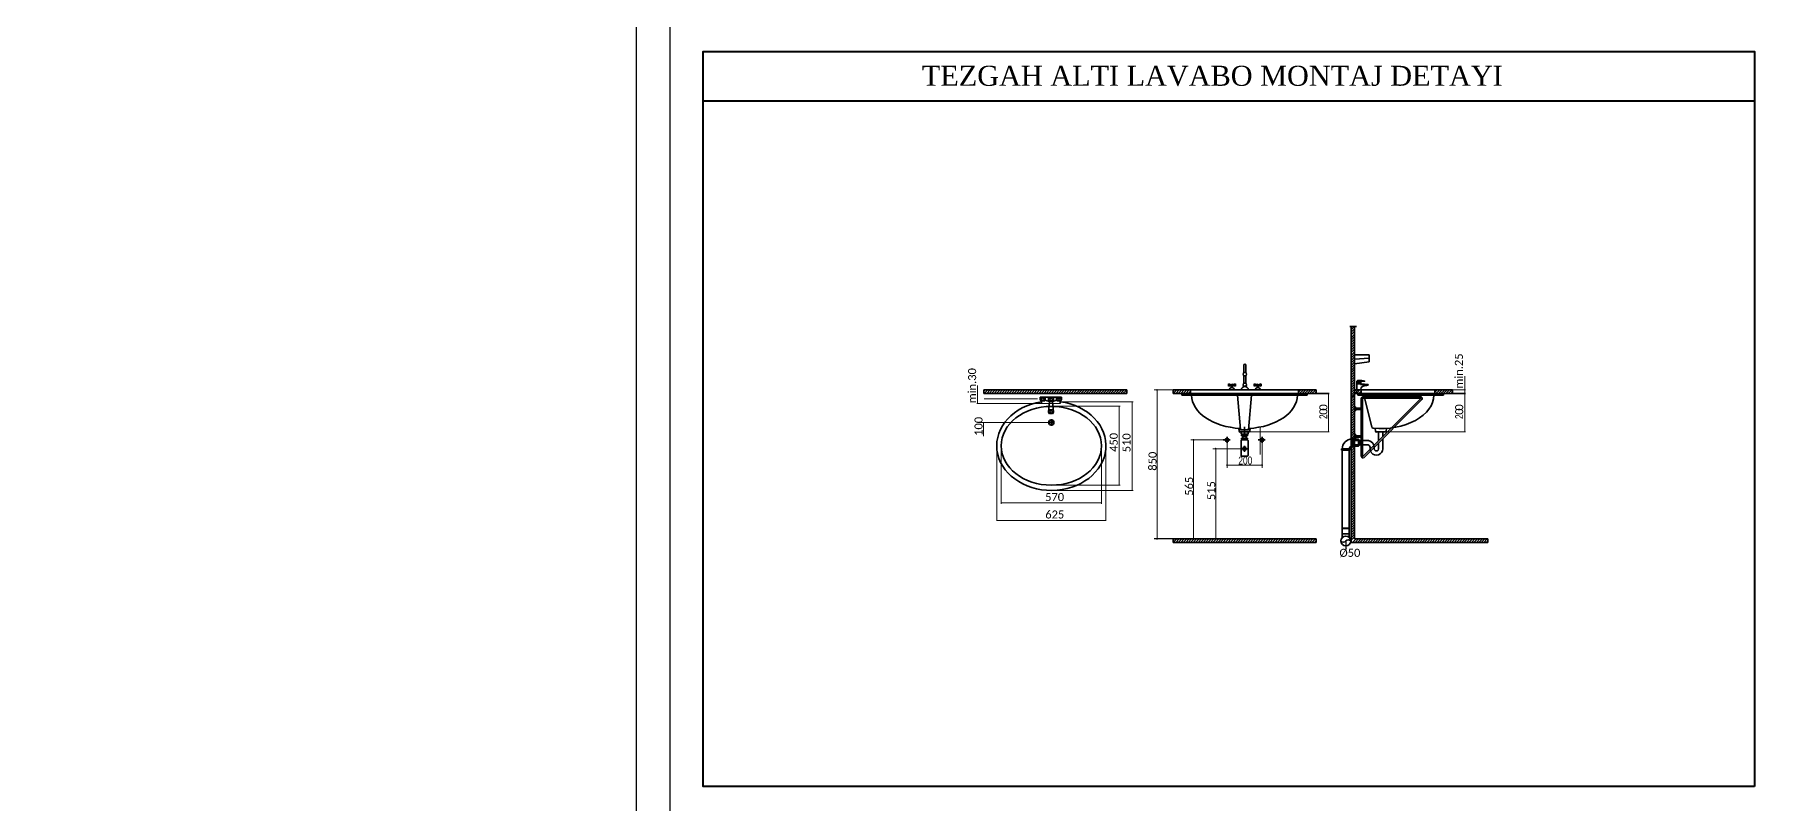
# Model space of a CAD drawing. Header units: centimetres. Extents: x 405464 to 563355, y 50011 to 66875.
# Drawn here: x 542857 to 548065, y 53359 to 55663 of the extents above; entities that cross this region are included whole.
import ezdxf
from ezdxf.enums import TextEntityAlignment as Align

# ---------------------------------------------------------------- set-up
doc = ezdxf.new("R2010")
doc.units = ezdxf.units.CM
for name, color, linetype, lineweight in [('0-KRCN-SHT-DETAY-20', 41, 'Continuous', 20), ('0-KRCN-SHT-DETAY-25', 4, 'Continuous', 25), ('0-KRCN-SHT-DETAY-35', 141, 'Continuous', 35), ('0-KRCN-SHT-DETAY-YAZI', 71, 'Continuous', 35), ('0-KRCN-SHT-DETAY-ÇERÇEVE', 71, 'Continuous', 40), ('0-KRCN-SHT-YAZI', 31, 'Continuous', 35), ('0-KRCN-Z-ANTET', 71, 'Continuous', 30)]:
    doc.layers.add(name, color=color, linetype=linetype, lineweight=lineweight)
doc.styles.add('GEN-TES', font='arial.ttf', dxfattribs={"width": 0.75})
doc.styles.add('KATMAN YAZI STİLİ', font='calibri.ttf')
doc.styles.add('mm', font='times.ttf', dxfattribs={"height": 3.3})

# ---------------------------------------------------------------- blocks, each defined once
blk = doc.blocks.new('G$CEAB3C762')
at = {"layer": '0-KRCN-SHT-DETAY-20'}
for p, q in [((1141.8, -507.4, 108.5), (1141.8, -486.6, 108.5)), ((411.5, -520.6, 108.5), (411.5, -500.9, 108.5)), ((421.4, -520.6, 108.5), (501.4, -520.6, 108.5)), ((704.5, -507.4, 108.5), (676.3, -507.4, 108.5)), ((680.5, -508.8, 108.5), (680.5, -510.1, 108.5)), ((680.5, -510.1, 108.5), (680.5, -727.9, 108.5)), ((937.4, -569.8, 108.5), (937.4, -513.3, 108.5)), ((1123.4, -507.4, 108.5), (1143.1, -507.4, 108.5)), ((1141.8, -512, 108.5), (1141.8, -508.1, 108.5)), ((1141.8, -569.8, 108.5), (1141.8, -513.3, 108.5)), ((506.8, -527.8, 108.5), (410.2, -527.8, 108.5)), ((411.5, -527.2, 108.5), (411.5, -521.2, 108.5)), ((507, -527.8, 108.5), (535.3, -527.8, 108.5)), ((519.4, -543.4, 108.5), (523.6, -543.4, 108.5)), ((522.1, -531.9, 108.5), (625.2, -531.9, 108.5)), ((535.3, -525, 108.5), (644.7, -525, 108.5)), ((623.9, -532.6, 108.5), (623.9, -649.4, 108.5)), ((643.3, -657.3, 108.5), (643.3, -525.6, 108.5)), ((526.8, -556.2, 108.5), (414.5, -556.2, 108.5)), ((420.5, -556.8, 108.5), (420.5, -576.5, 108.5)), ((818.6, -570.4, 108.5), (938.7, -570.4, 108.5)), ((835.2, -562.9, 108.5), (835.2, -603.9, 108.5)), ((1023, -570.4, 108.5), (1143.1, -570.4, 108.5)), ((440.1, -591.2, 108.5), (440.1, -703.3, 108.5)), ((446.6, -591.2, 108.5), (446.6, -678.1, 108.5)), ((597.3, -591.2, 108.5), (597.3, -678.1, 108.5)), ((603.8, -591.2, 108.5), (603.8, -703.3, 108.5)), ((779.8, -582.3, 108.5), (731, -582.3, 108.5)), ((735.2, -583.6, 108.5), (735.2, -584.9, 108.5)), ((735.2, -584.9, 108.5), (735.2, -727.9, 108.5)), ((806.3, -595.4, 108.5), (764.3, -595.4, 108.5)), ((768.5, -596.7, 108.5), (768.5, -598, 108.5)), ((768.5, -598, 108.5), (768.5, -727.9, 108.5)), ((785.4, -586.7, 108.5), (785.4, -624.2, 108.5)), ((837.9, -586.7, 108.5), (837.9, -624.2, 108.5)), ((786.7, -620, 108.5), (788, -620, 108.5)), ((788, -620, 108.5), (835.3, -620, 108.5)), ((836.6, -620, 108.5), (835.3, -620, 108.5)), ((522.1, -650.1, 108.5), (625.2, -650.1, 108.5)), ((596.6, -676.8, 108.5), (447.3, -676.8, 108.5)), ((522.1, -657.9, 108.5), (644.7, -657.9, 108.5)), ((440.7, -702.9, 108.5), (603.2, -702.9, 108.5)), ((680.5, -729.3, 108.5), (680.5, -727.9, 108.5)), ((735.2, -729.3, 108.5), (735.2, -727.9, 108.5)), ((768.5, -729.3, 108.5), (768.5, -727.9, 108.5))]:
    blk.add_line(p, q, dxfattribs=at)
at = {"layer": '0-KRCN-SHT-DETAY-20', "const_width": 1.31, "elevation": 108.5}
for points in [[(680.5, -508.1, 1), (680.5, -506.8, 1)], [(735.2, -582.9, 1), (735.2, -581.6, 1)], [(768.5, -596, 1), (768.5, -594.7, 1)], [(786.1, -620, 1), (784.7, -620, 1)], [(837.2, -620, 1), (838.6, -620, 1)], [(680.5, -729.9, 1), (680.5, -731.2, 1)], [(735.2, -729.9, 1), (735.2, -731.2, 1)], [(768.5, -729.9, 1), (768.5, -731.2, 1)]]:
    blk.add_lwpolyline(points, format="xyb", close=True, dxfattribs=at)
at = {"layer": '0-KRCN-SHT-DETAY-20'}
for points in [[(411.4, -521.2, 108.5), (411.6, -521.2, 108.5), (411.5, -520.6, 108.5)], [(1141.6, -508.1, 108.5), (1141.9, -508.1, 108.5), (1141.8, -507.4, 108.5)], [(1141.6, -512, 108.5), (1141.9, -512, 108.5), (1141.8, -512.7, 108.5)], [(1141.7, -513.3, 108.5), (1141.9, -513.3, 108.5), (1141.8, -512.7, 108.5)], [(411.4, -527.2, 108.5), (411.6, -527.2, 108.5), (411.5, -527.8, 108.5)], [(623.8, -532.6, 108.5), (624, -532.6, 108.5), (623.9, -531.9, 108.5)], [(643.2, -525.6, 108.5), (643.5, -525.6, 108.5), (643.3, -525, 108.5)], [(420.4, -556.8, 108.5), (420.6, -556.8, 108.5), (420.5, -556.2, 108.5)], [(1141.7, -569.8, 108.5), (1141.9, -569.8, 108.5), (1141.8, -570.4, 108.5)], [(623.8, -649.4, 108.5), (624, -649.4, 108.5), (623.9, -650.1, 108.5)], [(447.3, -676.7, 108.5), (447.3, -676.9, 108.5), (446.6, -676.8, 108.5)], [(596.6, -676.7, 108.5), (596.6, -676.9, 108.5), (597.3, -676.8, 108.5)], [(643.2, -657.3, 108.5), (643.5, -657.3, 108.5), (643.3, -657.9, 108.5)], [(440.7, -702.8, 108.5), (440.7, -703, 108.5), (440.1, -702.9, 108.5)], [(603.2, -702.8, 108.5), (603.2, -703, 108.5), (603.8, -702.9, 108.5)]]:
    blk.add_solid(points, dxfattribs=at)
at = {"layer": '0-KRCN-SHT-DETAY-25', "color": 22}
for p, q in [((976.6, -411.9, 108.5), (971.3, -417.1, 108.5)), ((976.6, -415.6, 108.5), (971.3, -420.9, 108.5)), ((976.6, -419.3, 108.5), (971.3, -424.6, 108.5)), ((976.6, -423.8, 108.5), (971.3, -429.1, 108.5)), ((976.6, -427.5, 108.5), (971.3, -432.8, 108.5)), ((976.6, -431.2, 108.5), (971.3, -436.5, 108.5)), ((976.6, -434.9, 108.5), (971.3, -440.2, 108.5)), ((976.6, -438.7, 108.5), (971.3, -443.9, 108.5)), ((976.6, -442.4, 108.5), (971.3, -447.6, 108.5)), ((976.6, -446.1, 108.5), (971.3, -451.3, 108.5)), ((976.6, -450.4, 108.5), (971.3, -455.7, 108.5)), ((976.6, -454.2, 108.5), (971.3, -459.4, 108.5)), ((976.6, -457.9, 108.5), (971.3, -463.1, 108.5)), ((976.6, -461.6, 108.5), (971.3, -466.8, 108.5)), ((976.6, -465.3, 108.5), (971.3, -470.5, 108.5)), ((976.6, -469, 108.5), (971.3, -474.3, 108.5)), ((976.6, -472.7, 108.5), (971.3, -478, 108.5)), ((976.6, -476.4, 108.5), (971.3, -481.7, 108.5)), ((976.6, -480.1, 108.5), (971.3, -485.4, 108.5)), ((976.6, -483.8, 108.5), (971.3, -489.1, 108.5)), ((976.6, -487.6, 108.5), (971.3, -492.8, 108.5)), ((976.6, -491.3, 108.5), (971.3, -496.5, 108.5)), ((422.9, -507.4, 108.5), (421, -509.3, 108.5)), ((426.6, -507.4, 108.5), (421.4, -512.7, 108.5)), ((430.3, -507.4, 108.5), (425.1, -512.7, 108.5)), ((434, -507.4, 108.5), (428.8, -512.7, 108.5)), ((437.8, -507.4, 108.5), (432.5, -512.7, 108.5)), ((441.5, -507.4, 108.5), (436.2, -512.7, 108.5)), ((445.2, -507.4, 108.5), (439.9, -512.7, 108.5)), ((448.9, -507.4, 108.5), (443.6, -512.7, 108.5)), ((452.6, -507.4, 108.5), (447.4, -512.7, 108.5)), ((456.3, -507.4, 108.5), (451.1, -512.7, 108.5)), ((460, -507.4, 108.5), (454.8, -512.7, 108.5)), ((463.7, -507.4, 108.5), (458.5, -512.7, 108.5)), ((467.4, -507.4, 108.5), (462.2, -512.7, 108.5)), ((471.2, -507.4, 108.5), (465.9, -512.7, 108.5)), ((474.9, -507.4, 108.5), (469.6, -512.7, 108.5)), ((478.6, -507.4, 108.5), (473.3, -512.7, 108.5)), ((482.3, -507.4, 108.5), (477, -512.7, 108.5)), ((486, -507.4, 108.5), (480.8, -512.7, 108.5)), ((489.7, -507.4, 108.5), (484.5, -512.7, 108.5)), ((493.4, -507.4, 108.5), (488.2, -512.7, 108.5)), ((497.1, -507.4, 108.5), (491.9, -512.7, 108.5)), ((500.9, -507.4, 108.5), (495.6, -512.7, 108.5)), ((504.6, -507.4, 108.5), (499.3, -512.7, 108.5)), ((508.3, -507.4, 108.5), (503, -512.7, 108.5)), ((512, -507.4, 108.5), (506.7, -512.7, 108.5)), ((515.7, -507.4, 108.5), (510.5, -512.7, 108.5)), ((519.4, -507.4, 108.5), (514.2, -512.7, 108.5)), ((523.1, -507.4, 108.5), (517.9, -512.7, 108.5)), ((526.8, -507.4, 108.5), (521.6, -512.7, 108.5)), ((530.6, -507.4, 108.5), (525.3, -512.7, 108.5)), ((534.3, -507.4, 108.5), (529, -512.7, 108.5)), ((538, -507.4, 108.5), (532.7, -512.7, 108.5)), ((541.7, -507.4, 108.5), (536.4, -512.7, 108.5)), ((545.4, -507.4, 108.5), (540.1, -512.7, 108.5)), ((549.1, -507.4, 108.5), (543.9, -512.7, 108.5)), ((552.8, -507.4, 108.5), (547.6, -512.7, 108.5)), ((556.5, -507.4, 108.5), (551.3, -512.7, 108.5)), ((560.2, -507.4, 108.5), (555, -512.7, 108.5)), ((564, -507.5, 108.5), (558.7, -512.7, 108.5)), ((567.7, -507.5, 108.5), (562.4, -512.7, 108.5)), ((571.4, -507.5, 108.5), (566.1, -512.7, 108.5)), ((575.1, -507.5, 108.5), (569.8, -512.7, 108.5)), ((578.8, -507.5, 108.5), (573.6, -512.7, 108.5)), ((582.5, -507.5, 108.5), (577.3, -512.7, 108.5)), ((586.2, -507.5, 108.5), (581, -512.7, 108.5)), ((589.9, -507.5, 108.5), (584.7, -512.7, 108.5)), ((593.7, -507.5, 108.5), (588.4, -512.7, 108.5)), ((597.4, -507.5, 108.5), (592.1, -512.7, 108.5)), ((601.1, -507.5, 108.5), (595.8, -512.7, 108.5)), ((604.8, -507.5, 108.5), (599.5, -512.7, 108.5)), ((608.5, -507.5, 108.5), (603.3, -512.7, 108.5)), ((612.2, -507.5, 108.5), (607, -512.7, 108.5)), ((615.9, -507.5, 108.5), (610.7, -512.7, 108.5)), ((619.6, -507.5, 108.5), (614.4, -512.7, 108.5)), ((623.4, -507.5, 108.5), (618.1, -512.7, 108.5)), ((627.1, -507.5, 108.5), (621.8, -512.7, 108.5)), ((630.8, -507.5, 108.5), (625.5, -512.7, 108.5)), ((634.5, -507.5, 108.5), (629.2, -512.7, 108.5)), ((635.4, -510.3, 108.5), (633, -512.7, 108.5)), ((635.4, -512.3, 108.5), (635, -512.7, 108.5)), ((976.6, -495, 108.5), (971.3, -500.2, 108.5)), ((976.6, -498.7, 108.5), (971.3, -503.9, 108.5)), ((976.6, -502.4, 108.5), (971.3, -507.7, 108.5)), ((976.6, -506.1, 108.5), (971.3, -511.4, 108.5)), ((976.6, -515.8, 108.5), (971.3, -521, 108.5)), ((976.6, -519.5, 108.5), (971.3, -524.7, 108.5)), ((976.6, -509.7, 108.5), (971.4, -515, 108.5)), ((976.6, -513, 108.5), (971.4, -518.3, 108.5)), ((976.6, -523.2, 108.5), (971.3, -528.4, 108.5)), ((976.6, -526.9, 108.5), (971.3, -532.1, 108.5)), ((976.6, -530.6, 108.5), (971.3, -535.9, 108.5)), ((976.6, -534.3, 108.5), (971.3, -539.6, 108.5)), ((976.6, -538, 108.5), (971.3, -543.3, 108.5)), ((976.6, -541.7, 108.5), (971.3, -547, 108.5)), ((976.6, -545.5, 108.5), (971.3, -550.7, 108.5)), ((976.6, -552.9, 108.5), (971.3, -558.1, 108.5)), ((976.6, -556.6, 108.5), (971.3, -561.8, 108.5)), ((976.6, -560.3, 108.5), (971.3, -565.6, 108.5)), ((976.6, -564, 108.5), (971.3, -569.3, 108.5)), ((976.6, -567.7, 108.5), (971.3, -573, 108.5)), ((976.6, -571.4, 108.5), (971.3, -576.7, 108.5)), ((976.6, -549.2, 108.5), (971.4, -554.4, 108.5)), ((976.6, -575.2, 108.5), (971.3, -580.4, 108.5)), ((976.6, -578.9, 108.5), (971.3, -584.1, 108.5)), ((976.6, -582.6, 108.5), (971.3, -587.8, 108.5)), ((976.6, -586.3, 108.5), (971.3, -591.5, 108.5)), ((976.6, -590, 108.5), (971.3, -595.3, 108.5)), ((976.6, -593.7, 108.5), (971.3, -599, 108.5)), ((976.6, -597.4, 108.5), (971.3, -602.7, 108.5)), ((976.6, -601.1, 108.5), (971.3, -606.4, 108.5)), ((976.6, -604.9, 108.5), (971.3, -610.1, 108.5)), ((976.6, -608.6, 108.5), (971.3, -613.8, 108.5)), ((976.6, -612.3, 108.5), (971.4, -617.5, 108.5)), ((976.6, -616, 108.5), (971.4, -621.2, 108.5)), ((976.6, -619.7, 108.5), (971.4, -624.9, 108.5)), ((976.6, -623.4, 108.5), (971.4, -628.7, 108.5)), ((976.6, -627.1, 108.5), (971.4, -632.4, 108.5)), ((976.6, -630.8, 108.5), (971.4, -636.1, 108.5)), ((976.6, -634.5, 108.5), (971.4, -639.8, 108.5)), ((976.6, -638.3, 108.5), (971.4, -643.5, 108.5)), ((976.6, -642, 108.5), (971.4, -647.2, 108.5)), ((976.6, -645.7, 108.5), (971.4, -650.9, 108.5)), ((976.6, -649.4, 108.5), (971.4, -654.6, 108.5)), ((976.6, -653.1, 108.5), (971.4, -658.4, 108.5)), ((976.6, -656.8, 108.5), (971.4, -662.1, 108.5)), ((976.6, -660.5, 108.5), (971.4, -665.8, 108.5)), ((976.6, -664.2, 108.5), (971.4, -669.5, 108.5)), ((976.6, -668, 108.5), (971.4, -673.2, 108.5)), ((976.6, -671.7, 108.5), (971.4, -676.9, 108.5)), ((976.6, -675.4, 108.5), (971.4, -680.6, 108.5)), ((976.6, -679.1, 108.5), (971.4, -684.3, 108.5)), ((976.6, -682.8, 108.5), (971.4, -688.1, 108.5)), ((976.6, -686.5, 108.5), (971.4, -691.8, 108.5)), ((976.6, -690.2, 108.5), (971.4, -695.5, 108.5)), ((976.6, -693.9, 108.5), (971.4, -699.2, 108.5)), ((976.6, -697.6, 108.5), (971.4, -702.9, 108.5)), ((976.6, -701.4, 108.5), (971.4, -706.6, 108.5)), ((976.6, -705.1, 108.5), (971.4, -710.3, 108.5)), ((976.6, -708.8, 108.5), (971.4, -714, 108.5)), ((976.6, -712.5, 108.5), (971.4, -717.7, 108.5)), ((976.6, -716.2, 108.5), (971.4, -721.5, 108.5)), ((976.6, -719.9, 108.5), (971.4, -725.2, 108.5)), ((976.6, -723.6, 108.5), (971.4, -728.9, 108.5)), ((976.6, -727.3, 108.5), (971.4, -732.6, 108.5)), ((706.3, -730.6, 108.5), (704.5, -732.4, 108.5)), ((710.1, -730.6, 108.5), (704.8, -735.8, 108.5)), ((713.8, -730.6, 108.5), (708.5, -735.8, 108.5)), ((717.5, -730.6, 108.5), (712.2, -735.8, 108.5)), ((721.2, -730.6, 108.5), (715.9, -735.8, 108.5)), ((724.9, -730.6, 108.5), (719.7, -735.8, 108.5)), ((728.6, -730.6, 108.5), (723.4, -735.8, 108.5)), ((732.3, -730.6, 108.5), (727.1, -735.8, 108.5)), ((736, -730.6, 108.5), (730.8, -735.8, 108.5)), ((739.8, -730.6, 108.5), (734.5, -735.8, 108.5)), ((743.5, -730.6, 108.5), (738.2, -735.8, 108.5)), ((747.2, -730.6, 108.5), (741.9, -735.8, 108.5)), ((750.9, -730.6, 108.5), (745.6, -735.8, 108.5)), ((754.6, -730.6, 108.5), (749.4, -735.8, 108.5)), ((758.3, -730.6, 108.5), (753.1, -735.8, 108.5)), ((762, -730.6, 108.5), (756.8, -735.8, 108.5)), ((765.7, -730.6, 108.5), (760.5, -735.8, 108.5)), ((769.5, -730.6, 108.5), (764.2, -735.8, 108.5)), ((773.2, -730.6, 108.5), (767.9, -735.8, 108.5)), ((776.9, -730.6, 108.5), (771.6, -735.8, 108.5)), ((780.6, -730.6, 108.5), (775.3, -735.8, 108.5)), ((784.3, -730.6, 108.5), (779, -735.8, 108.5)), ((788, -730.6, 108.5), (782.8, -735.8, 108.5)), ((791.7, -730.6, 108.5), (786.5, -735.8, 108.5)), ((795.4, -730.6, 108.5), (790.2, -735.8, 108.5)), ((799.1, -730.6, 108.5), (793.9, -735.8, 108.5)), ((802.9, -730.6, 108.5), (797.6, -735.8, 108.5)), ((806.6, -730.6, 108.5), (801.3, -735.8, 108.5)), ((810.3, -730.6, 108.5), (805, -735.8, 108.5)), ((814, -730.6, 108.5), (808.7, -735.8, 108.5)), ((817.7, -730.6, 108.5), (812.5, -735.8, 108.5)), ((821.4, -730.6, 108.5), (816.2, -735.8, 108.5)), ((825.1, -730.6, 108.5), (819.9, -735.8, 108.5)), ((828.8, -730.6, 108.5), (823.6, -735.8, 108.5)), ((832.6, -730.6, 108.5), (827.3, -735.8, 108.5)), ((836.3, -730.6, 108.5), (831, -735.8, 108.5)), ((840, -730.6, 108.5), (834.7, -735.8, 108.5)), ((843.7, -730.6, 108.5), (838.4, -735.8, 108.5)), ((847.4, -730.6, 108.5), (842.2, -735.8, 108.5)), ((851.1, -730.6, 108.5), (845.9, -735.8, 108.5)), ((854.8, -730.6, 108.5), (849.6, -735.8, 108.5)), ((858.5, -730.6, 108.5), (853.3, -735.8, 108.5)), ((862.2, -730.6, 108.5), (857, -735.8, 108.5)), ((866, -730.6, 108.5), (860.7, -735.8, 108.5)), ((869.7, -730.6, 108.5), (864.4, -735.8, 108.5)), ((873.4, -730.6, 108.5), (868.1, -735.8, 108.5)), ((877.1, -730.6, 108.5), (871.8, -735.8, 108.5)), ((880.8, -730.6, 108.5), (875.6, -735.8, 108.5)), ((884.5, -730.6, 108.5), (879.3, -735.8, 108.5)), ((888.2, -730.6, 108.5), (883, -735.8, 108.5)), ((891.9, -730.6, 108.5), (886.7, -735.8, 108.5)), ((895.7, -730.6, 108.5), (890.4, -735.8, 108.5)), ((899.4, -730.6, 108.5), (894.1, -735.8, 108.5)), ((903.1, -730.6, 108.5), (897.8, -735.8, 108.5)), ((906.8, -730.6, 108.5), (901.5, -735.8, 108.5)), ((910.5, -730.6, 108.5), (905.3, -735.8, 108.5)), ((914.2, -730.6, 108.5), (909, -735.8, 108.5)), ((917.9, -730.6, 108.5), (912.7, -735.8, 108.5)), ((918.8, -733.4, 108.5), (916.4, -735.8, 108.5)), ((918.8, -735.4, 108.5), (918.4, -735.8, 108.5)), ((978.8, -730.6, 108.5), (973.6, -735.8, 108.5)), ((982.6, -730.6, 108.5), (977.3, -735.8, 108.5)), ((986.3, -730.6, 108.5), (981, -735.8, 108.5)), ((990, -730.6, 108.5), (984.7, -735.8, 108.5)), ((993.7, -730.6, 108.5), (988.4, -735.8, 108.5)), ((997.4, -730.6, 108.5), (992.2, -735.8, 108.5)), ((1001.1, -730.6, 108.5), (995.9, -735.8, 108.5)), ((1004.8, -730.6, 108.5), (999.6, -735.8, 108.5)), ((1008.5, -730.6, 108.5), (1003.3, -735.8, 108.5)), ((1012.3, -730.6, 108.5), (1007, -735.8, 108.5)), ((1016, -730.6, 108.5), (1010.7, -735.8, 108.5)), ((1019.7, -730.6, 108.5), (1014.4, -735.8, 108.5)), ((1023.4, -730.6, 108.5), (1018.1, -735.8, 108.5)), ((1027.1, -730.6, 108.5), (1021.8, -735.8, 108.5)), ((1030.8, -730.6, 108.5), (1025.6, -735.8, 108.5)), ((1034.5, -730.6, 108.5), (1029.3, -735.8, 108.5)), ((1038.2, -730.6, 108.5), (1033, -735.8, 108.5)), ((1041.9, -730.6, 108.5), (1036.7, -735.8, 108.5)), ((1045.7, -730.6, 108.5), (1040.4, -735.8, 108.5)), ((1049.4, -730.6, 108.5), (1044.1, -735.8, 108.5)), ((1053.1, -730.6, 108.5), (1047.8, -735.8, 108.5)), ((1056.8, -730.6, 108.5), (1051.5, -735.8, 108.5)), ((1060.5, -730.6, 108.5), (1055.3, -735.8, 108.5)), ((1064.2, -730.6, 108.5), (1059, -735.8, 108.5)), ((1067.9, -730.6, 108.5), (1062.7, -735.8, 108.5)), ((1071.6, -730.6, 108.5), (1066.4, -735.8, 108.5)), ((1075.4, -730.6, 108.5), (1070.1, -735.8, 108.5)), ((1079.1, -730.6, 108.5), (1073.8, -735.8, 108.5)), ((1082.8, -730.6, 108.5), (1077.5, -735.8, 108.5)), ((1086.5, -730.6, 108.5), (1081.2, -735.8, 108.5)), ((1090.2, -730.6, 108.5), (1085, -735.8, 108.5)), ((1093.9, -730.6, 108.5), (1088.7, -735.8, 108.5)), ((1097.6, -730.6, 108.5), (1092.4, -735.8, 108.5)), ((1101.3, -730.6, 108.5), (1096.1, -735.8, 108.5)), ((1105, -730.6, 108.5), (1099.8, -735.8, 108.5)), ((1108.8, -730.6, 108.5), (1103.5, -735.8, 108.5)), ((1112.5, -730.6, 108.5), (1107.2, -735.8, 108.5)), ((1116.2, -730.6, 108.5), (1110.9, -735.8, 108.5)), ((1119.9, -730.6, 108.5), (1114.6, -735.8, 108.5)), ((1123.6, -730.6, 108.5), (1118.4, -735.8, 108.5)), ((1127.3, -730.6, 108.5), (1122.1, -735.8, 108.5)), ((1131, -730.6, 108.5), (1125.8, -735.8, 108.5)), ((1134.7, -730.6, 108.5), (1129.5, -735.8, 108.5)), ((1138.5, -730.6, 108.5), (1133.2, -735.8, 108.5)), ((1142.2, -730.6, 108.5), (1136.9, -735.8, 108.5)), ((1145.9, -730.6, 108.5), (1140.6, -735.8, 108.5)), ((1149.6, -730.6, 108.5), (1144.3, -735.8, 108.5)), ((1153.3, -730.6, 108.5), (1148.1, -735.8, 108.5)), ((1157, -730.6, 108.5), (1151.8, -735.8, 108.5)), ((1160.7, -730.6, 108.5), (1155.5, -735.8, 108.5)), ((1164.4, -730.6, 108.5), (1159.2, -735.8, 108.5)), ((1168.2, -730.6, 108.5), (1162.9, -735.8, 108.5)), ((1171.9, -730.6, 108.5), (1166.6, -735.8, 108.5)), ((1175.6, -730.6, 108.5), (1170.3, -735.8, 108.5)), ((1176.5, -733.4, 108.5), (1174, -735.8, 108.5)), ((1176.5, -735.4, 108.5), (1176.1, -735.8, 108.5))]:
    blk.add_line(p, q, dxfattribs=at)
at = {"layer": '0-KRCN-SHT-DETAY-25', "color": 7, "linetype": 'Continuous', "ltscale": 6}
for p, q in [((971.4, -512.7, 108.5), (971.4, -507.4, 108.5)), ((1123.4, -512.7, 108.5), (1143.1, -512.7, 108.5)), ((984.4, -583.2, 108.5), (986.6, -583.2, 108.5)), ((984.4, -589.5, 108.5), (986.6, -589.5, 108.5)), ((704.5, -730.6, 108.5), (676.3, -730.6, 108.5)), ((779.8, -730.6, 108.5), (731, -730.6, 108.5)), ((806.3, -730.6, 108.5), (764.3, -730.6, 108.5)), ((963.5, -733.7, 108.5), (963.5, -745.7, 108.5)), ((971.4, -730.6, 108.5), (971.4, -730.6, 108.5))]:
    blk.add_line(p, q, dxfattribs=at)
for centre, radius, start, end in [((988.9, -607, 108.5), 2.35, 168.2693, 323.7806), ((988.9, -607, 108.5), 0.21, 180.7634, 315), ((1009.4, -595.7, 108.5), 9.45, 217.0469, 218.8055)]:
    blk.add_arc(centre, radius, start, end, dxfattribs=at)
blk.add_solid([(937.3, -513.3, 108.5), (937.5, -513.3, 108.5), (937.4, -512.7, 108.5)], dxfattribs=at)
at = {"layer": '0-KRCN-SHT-DETAY-25', "color": 7, "linetype": 'Continuous', "ltscale": 100}
blk.add_solid([(937.3, -569.8, 108.5), (937.5, -569.8, 108.5), (937.4, -570.4, 108.5)], dxfattribs=at)
at = {"layer": '0-KRCN-SHT-DETAY-35', "color": 120}
for p, q in [((969.3, -412.4, 108.5), (979.5, -412.4, 108.5)), ((971.4, -735.8, 108.5), (971.4, -412.4, 108.5)), ((976.6, -730.6, 108.5), (976.6, -412.4, 108.5)), ((976.6, -454.6, 108.5), (998.3, -454.6, 108.5)), ((976.6, -461.3, 108.5), (998.3, -459.8, 108.5)), ((976.6, -468, 108.5), (998.3, -465.1, 108.5)), ((998.3, -454.6, 108.5), (998.3, -465.1, 108.5)), ((810.4, -481.8, 108.5), (810.4, -470.3, 108.5)), ((810.4, -497.5, 108.5), (810.4, -485.8, 108.5)), ((813.8, -481.8, 108.5), (813.8, -470.3, 108.5)), ((813.8, -497.5, 108.5), (813.8, -485.8, 108.5)), ((980.1, -494, 108.5), (991.8, -494, 108.5)), ((980.1, -507.4, 108.5), (980.1, -494, 108.5)), ((991.8, -494.4, 108.5), (986.4, -494.5, 108.5)), ((421, -512.7, 108.5), (421, -507.4, 108.5)), ((421, -507.4, 108.5), (635.4, -507.4, 108.5)), ((421, -512.7, 108.5), (635.4, -512.7, 108.5)), ((505.4, -518.4, 108.5), (505.4, -521.7, 108.5)), ((505.4, -518.4, 108.5), (511.8, -518.4, 108.5)), ((511.8, -518.4, 108.5), (517.7, -518.4, 108.5)), ((512.9, -518.4, 108.5), (512.9, -521.7, 108.5)), ((517.7, -518.4, 108.5), (525.3, -518.4, 108.5)), ((517.7, -518.4, 108.5), (517.7, -521.7, 108.5)), ((525.3, -518.4, 108.5), (525.3, -521.7, 108.5)), ((531.2, -518.4, 108.5), (525.3, -518.4, 108.5)), ((529.8, -518.4, 108.5), (529.8, -521.7, 108.5)), ((537.2, -518.4, 108.5), (531.2, -518.4, 108.5)), ((537.2, -518.4, 108.5), (537.2, -521.7, 108.5)), ((635.4, -512.7, 108.5), (635.4, -507.4, 108.5)), ((791.6, -499.7, 108.5), (787.4, -498.4, 108.5)), ((787.4, -498.4, 108.5), (787.4, -501.6, 108.5)), ((787.4, -501.6, 108.5), (791.6, -500.3, 108.5)), ((791.6, -503.9, 108.5), (791.6, -500, 108.5)), ((793.7, -499.7, 108.5), (797.9, -498.4, 108.5)), ((793.7, -503.9, 108.5), (793.7, -500, 108.5)), ((797.9, -501.6, 108.5), (793.7, -500.3, 108.5)), ((797.9, -498.4, 108.5), (797.9, -501.6, 108.5)), ((830.5, -499.7, 108.5), (826.3, -498.4, 108.5)), ((826.3, -498.4, 108.5), (826.3, -501.6, 108.5)), ((826.3, -501.6, 108.5), (830.5, -500.3, 108.5)), ((830.5, -503.9, 108.5), (830.5, -500, 108.5)), ((832.5, -499.7, 108.5), (836.8, -498.4, 108.5)), ((836.8, -501.6, 108.5), (832.5, -500.3, 108.5)), ((832.6, -503.9, 108.5), (832.6, -500, 108.5)), ((836.8, -498.4, 108.5), (836.8, -501.6, 108.5)), ((980.1, -496.9, 108.5), (986.1, -496.9, 108.5)), ((980.1, -498.1, 108.5), (986.1, -498.1, 108.5)), ((996.8, -499.4, 108.5), (985.3, -499.4, 108.5)), ((986.1, -497.9, 108.5), (986.1, -494.8, 108.5)), ((986.5, -498.4, 108.5), (996.4, -499.2, 108.5)), ((991.3, -501.1, 108.5), (994.7, -500.9, 108.5)), ((996.9, -500.2, 108.5), (994.8, -500.9, 108.5)), ((996.9, -499.7, 108.5), (996.9, -500.2, 108.5)), ((505.4, -521.7, 108.5), (506.3, -523.6, 108.5)), ((512, -523.6, 108.5), (506.3, -523.6, 108.5)), ((512.9, -521.7, 108.5), (512, -523.6, 108.5)), ((512.4, -522.7, 108.5), (519.4, -524.5, 108.5)), ((517.7, -521.7, 108.5), (519.4, -524.5, 108.5)), ((519.4, -524.5, 108.5), (517.9, -540.9, 108.5)), ((517.9, -540.9, 108.5), (519.4, -543.4, 108.5)), ((518.4, -537.4, 108.5), (524.6, -537.4, 108.5)), ((519.4, -524.5, 108.5), (523.6, -524.5, 108.5)), ((525.3, -521.7, 108.5), (523.6, -524.5, 108.5)), ((530.3, -522.8, 108.5), (523.6, -524.5, 108.5)), ((523.6, -524.5, 108.5), (525.2, -540.9, 108.5)), ((525.2, -540.9, 108.5), (523.6, -543.4, 108.5)), ((529.8, -521.7, 108.5), (530.6, -523.6, 108.5)), ((536.3, -523.6, 108.5), (530.6, -523.6, 108.5)), ((537.2, -521.7, 108.5), (536.3, -523.6, 108.5)), ((1012.5, -570.4, 108.5), (1012.5, -583.7, 108.5)), ((1018.8, -570.4, 108.5), (1018.8, -577.4, 108.5)), ((779.8, -582.3, 108.5), (790, -582.3, 108.5)), ((785.4, -577.8, 108.5), (785.4, -586.7, 108.5)), ((832.3, -582.3, 108.5), (842.8, -582.3, 108.5)), ((837.9, -577.8, 108.5), (837.9, -586.7, 108.5)), ((977.2, -583.2, 108.5), (997.7, -583.2, 108.5)), ((977.2, -589.5, 108.5), (997, -589.5, 108.5)), ((999.9, -593.6, 108.5), (999.9, -595.7, 108.5)), ((1006.2, -593.6, 108.5), (1006.2, -594.9, 108.5)), ((1006.2, -594.9, 108.5), (1006.7, -597.3, 108.5)), ((1012.5, -586.7, 108.5), (1012.5, -591.1, 108.5)), ((1012.5, -591.1, 108.5), (1012.5, -595.7, 108.5)), ((1018.8, -580.4, 108.5), (1018.8, -595.7, 108.5)), ((1000.7, -599.5, 108.5), (1001.8, -601.3, 108.5)), ((704.5, -735.8, 108.5), (704.5, -730.6, 108.5)), ((704.5, -730.6, 108.5), (918.8, -730.6, 108.5)), ((704.5, -735.8, 108.5), (918.8, -735.8, 108.5)), ((918.8, -735.8, 108.5), (918.8, -730.6, 108.5)), ((971.4, -735.8, 108.5), (1176.5, -735.8, 108.5)), ((976.6, -730.6, 108.5), (1176.5, -730.6, 108.5)), ((1176.5, -735.8, 108.5), (1176.5, -730.6, 108.5))]:
    blk.add_line(p, q, dxfattribs=at)
at = {"layer": '0-KRCN-SHT-DETAY-35', "color": 171}
for p, q in [((704.5, -512.7, 108.5), (704.5, -507.4, 108.5)), ((706.3, -507.4, 108.5), (704.5, -509.3, 108.5)), ((704.5, -507.4, 108.5), (918.8, -507.4, 108.5)), ((704.5, -512.7, 108.5), (918.8, -512.7, 108.5)), ((710.1, -507.4, 108.5), (704.8, -512.7, 108.5)), ((713.8, -507.4, 108.5), (708.5, -512.7, 108.5)), ((717.5, -507.4, 108.5), (712.2, -512.7, 108.5)), ((721.2, -507.4, 108.5), (715.9, -512.7, 108.5)), ((717.6, -515.3, 108.5), (717.6, -512.7, 108.5)), ((717.6, -515.3, 108.5), (905.7, -515.3, 108.5)), ((724.9, -507.4, 108.5), (719.7, -512.7, 108.5)), ((728.6, -507.4, 108.5), (723.4, -512.7, 108.5)), ((730.7, -509.1, 108.5), (727.1, -512.7, 108.5)), ((730.7, -512.7, 108.5), (730.7, -507.4, 108.5)), ((801.3, -515.3, 108.5), (805.7, -566.9, 108.5)), ((821.9, -515.3, 108.5), (817.6, -567, 108.5)), ((818.6, -512.7, 108.5), (938.7, -512.7, 108.5)), ((892.6, -512.7, 108.5), (892.6, -507.4, 108.5)), ((895.7, -507.5, 108.5), (892.6, -510.5, 108.5)), ((899.4, -507.5, 108.5), (894.1, -512.7, 108.5)), ((903.1, -507.5, 108.5), (897.8, -512.7, 108.5)), ((906.8, -507.5, 108.5), (901.5, -512.7, 108.5)), ((910.5, -507.5, 108.5), (905.3, -512.7, 108.5)), ((905.7, -515.3, 108.5), (905.7, -512.7, 108.5)), ((914.2, -507.5, 108.5), (909, -512.7, 108.5)), ((917.9, -507.5, 108.5), (912.7, -512.7, 108.5)), ((918.8, -510.3, 108.5), (916.4, -512.7, 108.5)), ((918.8, -512.3, 108.5), (918.4, -512.7, 108.5)), ((918.8, -512.7, 108.5), (918.8, -507.4, 108.5)), ((976.6, -507.4, 108.5), (1123.2, -507.4, 108.5)), ((978.9, -507.4, 108.5), (976.6, -509.7, 108.5)), ((976.6, -512.7, 108.5), (1123.2, -512.7, 108.5)), ((982.2, -507.4, 108.5), (976.9, -512.7, 108.5)), ((984.6, -507.4, 108.5), (979.3, -512.7, 108.5)), ((981.3, -515.3, 108.5), (981.3, -512.7, 108.5)), ((981.3, -515.3, 108.5), (1110.1, -515.3, 108.5)), ((986.7, -509.1, 108.5), (983, -512.7, 108.5)), ((986.6, -520.3, 108.5), (986.6, -534.6, 108.5)), ((986.7, -512.7, 108.5), (986.7, -507.4, 108.5)), ((988.7, -607, 108.5), (988.7, -520.2, 108.5)), ((988.9, -517.8, 108.5), (1003.2, -517.8, 108.5)), ((1075.8, -519.9, 108.5), (988.9, -519.9, 108.5)), ((1075.9, -520.3, 108.5), (989.1, -607.2, 108.5)), ((1002.3, -562.9, 108.5), (990.7, -515.3, 108.5)), ((1001.1, -516.4, 108.5), (1001.1, -515.3, 108.5)), ((1001.1, -516.4, 108.5), (1007, -516.4, 108.5)), ((1003.2, -517.8, 108.5), (1003.2, -516.4, 108.5)), ((1003.2, -517.8, 108.5), (1004.2, -518.9, 108.5)), ((1004.2, -519.5, 108.5), (1004.2, -513.2, 108.5)), ((1004.2, -518.9, 108.5), (1005.3, -517.8, 108.5)), ((1005.3, -517.8, 108.5), (1005.3, -516.4, 108.5)), ((1005.3, -517.8, 108.5), (1058.3, -517.8, 108.5)), ((1007, -516.4, 108.5), (1007, -515.3, 108.5)), ((1023, -512.7, 108.5), (1143.1, -512.7, 108.5)), ((1056.2, -516.4, 108.5), (1056.2, -515.3, 108.5)), ((1056.2, -516.4, 108.5), (1062.1, -516.4, 108.5)), ((1058.3, -517.8, 108.5), (1058.3, -516.4, 108.5)), ((1058.3, -517.8, 108.5), (1059.4, -518.9, 108.5)), ((1059.3, -519.5, 108.5), (1059.3, -513.2, 108.5)), ((1059.4, -518.9, 108.5), (1060.4, -517.8, 108.5)), ((1060.4, -517.8, 108.5), (1060.4, -516.4, 108.5)), ((1060.4, -517.8, 108.5), (1075.8, -517.8, 108.5)), ((1062.1, -516.4, 108.5), (1062.1, -515.3, 108.5)), ((1097, -512.7, 108.5), (1097, -507.4, 108.5)), ((1100, -507.5, 108.5), (1097, -510.5, 108.5)), ((1103.8, -507.5, 108.5), (1098.5, -512.7, 108.5)), ((1107.5, -507.5, 108.5), (1102.2, -512.7, 108.5)), ((1111.2, -507.5, 108.5), (1105.9, -512.7, 108.5)), ((1114.9, -507.5, 108.5), (1109.6, -512.7, 108.5)), ((1110.1, -515.3, 108.5), (1110.1, -512.7, 108.5)), ((1118.6, -507.5, 108.5), (1113.4, -512.7, 108.5)), ((1122.3, -507.5, 108.5), (1117.1, -512.7, 108.5)), ((1123.2, -510.3, 108.5), (1120.8, -512.7, 108.5)), ((1123.2, -512.3, 108.5), (1122.8, -512.7, 108.5)), ((1123.2, -512.7, 108.5), (1123.2, -507.4, 108.5)), ((507, -527.8, 108.5), (507, -525.2, 108.5)), ((535.3, -527.8, 108.5), (535.3, -525, 108.5)), ((978.2, -532.5, 108.5), (976.6, -532.5, 108.5)), ((978.2, -538.8, 108.5), (976.6, -538.8, 108.5)), ((978.2, -532.5, 108.5), (978.2, -538.8, 108.5)), ((986.6, -534.6, 108.5), (978.2, -534.6, 108.5)), ((986.6, -536.7, 108.5), (978.2, -536.7, 108.5)), ((987.7, -535.7, 108.5), (986.6, -534.6, 108.5)), ((986.6, -536.7, 108.5), (987.7, -535.7, 108.5)), ((986.6, -536.7, 108.5), (986.6, -576, 108.5)), ((1077.4, -521.9, 108.5), (990.8, -608.4, 108.5)), ((806.2, -567.4, 108.5), (817.1, -567.4, 108.5)), ((1007.6, -564.9, 108.5), (1008, -569.2, 108.5)), ((1009.3, -570.4, 108.5), (1022.8, -570.4, 108.5)), ((1024.5, -564.9, 108.5), (1024.1, -569.2, 108.5)), ((980.3, -577.1, 108.5), (974, -577.1, 108.5)), ((978.2, -573.9, 108.5), (976.6, -573.9, 108.5)), ((978.2, -579.8, 108.5), (976.6, -579.8, 108.5)), ((978.2, -573.9, 108.5), (978.2, -579.8, 108.5)), ((986.6, -576, 108.5), (978.2, -576, 108.5)), ((986.6, -578.1, 108.5), (978.2, -578.1, 108.5)), ((986.6, -576, 108.5), (987.7, -577.1, 108.5)), ((987.7, -577.1, 108.5), (986.6, -578.1, 108.5)), ((986.6, -578.1, 108.5), (986.6, -606.5, 108.5))]:
    blk.add_line(p, q, dxfattribs=at)
at = {"layer": '0-KRCN-SHT-DETAY-35', "color": 6}
for p, q in [((522, -551, 108.5), (522, -561.3, 108.5)), ((803.2, -564.9, 108.5), (803.6, -569.2, 108.5)), ((804.9, -570.4, 108.5), (818.4, -570.4, 108.5)), ((806.4, -570.5, 108.5), (806.4, -573.7, 108.5)), ((811.6, -562.5, 108.5), (811.6, -577.4, 108.5)), ((817, -573.7, 108.5), (817, -570.5, 108.5)), ((820.1, -564.9, 108.5), (819.7, -569.2, 108.5)), ((806.3, -595.4, 108.5), (816.6, -595.4, 108.5)), ((806.4, -573.7, 108.5), (817, -573.7, 108.5)), ((806.4, -605, 108.5), (806.4, -583.1, 108.5)), ((807.1, -576, 108.5), (807.1, -575.1, 108.5)), ((807.1, -575.1, 108.5), (816.2, -575.1, 108.5)), ((816.2, -576, 108.5), (807.1, -576, 108.5)), ((807.1, -579.4, 108.5), (807.1, -580.5, 108.5)), ((816.2, -579.4, 108.5), (807.1, -579.4, 108.5)), ((807.1, -580.5, 108.5), (816.2, -580.5, 108.5)), ((807.5, -582, 108.5), (815.8, -582, 108.5)), ((809.3, -573.7, 108.5), (809.3, -575.1, 108.5)), ((809.3, -576, 108.5), (809.3, -579.4, 108.5)), ((809.3, -580.5, 108.5), (809.3, -582, 108.5)), ((811.6, -591, 108.5), (811.6, -599.9, 108.5)), ((814.2, -573.7, 108.5), (814.2, -575.1, 108.5)), ((814.2, -576, 108.5), (814.2, -579.4, 108.5)), ((814.2, -580.5, 108.5), (814.2, -582, 108.5)), ((816.2, -576, 108.5), (816.2, -575.1, 108.5)), ((816.2, -579.4, 108.5), (816.2, -580.6, 108.5)), ((816.9, -583.1, 108.5), (816.9, -605, 108.5)), ((969.7, -595.7, 108.5), (956.8, -595.7, 108.5)), ((956.8, -597.6, 108.5), (956.8, -595.7, 108.5)), ((969.7, -597.6, 108.5), (956.8, -597.6, 108.5)), ((958.1, -597.6, 108.5), (958.1, -728.7, 108.5)), ((968.6, -597.6, 108.5), (968.6, -728.4, 108.5)), ((969.7, -597.6, 108.5), (969.7, -595.7, 108.5)), ((972.8, -581, 108.5), (973.2, -581, 108.5)), ((972.8, -591.5, 108.5), (973.2, -591.5, 108.5)), ((973.2, -579.9, 108.5), (973.2, -592.8, 108.5)), ((975.1, -579.9, 108.5), (973.2, -579.9, 108.5)), ((975.1, -592.8, 108.5), (973.2, -592.8, 108.5)), ((975.1, -579.9, 108.5), (975.1, -592.8, 108.5)), ((975.1, -581, 108.5), (982.4, -581, 108.5)), ((975.1, -591.5, 108.5), (982.4, -591.5, 108.5)), ((982.4, -581, 108.5), (984.4, -583.2, 108.5)), ((982.4, -581, 108.5), (982.4, -591.5, 108.5)), ((984.4, -589.5, 108.5), (982.4, -591.5, 108.5)), ((984.4, -583.2, 108.5), (984.4, -589.5, 108.5)), ((815.4, -606.5, 108.5), (807.9, -606.5, 108.5)), ((968.6, -714.5, 108.5), (958.1, -714.5, 108.5)), ((968.6, -715.2, 108.5), (958.1, -715.2, 108.5)), ((968.6, -723, 108.5), (958.1, -723, 108.5))]:
    blk.add_line(p, q, dxfattribs=at)
at = {"layer": '0-KRCN-SHT-DETAY-35', "color": 120}
for centre, radius in [((812.1, -483.8, 108.5), 2.62), ((509.2, -521, 108.5), 1.96), ((521.6, -521.5, 108.5), 1.96), ((533.5, -521, 108.5), 1.96), ((792.7, -500, 108.5), 1.05), ((812.1, -499.6, 108.5), 2.62), ((831.5, -500, 108.5), 1.05), ((521.6, -540.4, 108.5), 1.96), ((785.4, -582.3, 108.5), 2.62), ((837.9, -582.3, 108.5), 2.62)]:
    blk.add_circle(centre, radius, dxfattribs=at)
at = {"layer": '0-KRCN-SHT-DETAY-35', "color": 6}
for centre, radius in [((522, -556.2, 108.5), 3.94), ((522, -556.2, 108.5), 3.28), ((811.6, -595.4, 108.5), 2.62), ((963.5, -733.7, 108.5), 7.35)]:
    blk.add_circle(centre, radius, dxfattribs=at)
at = {"layer": '0-KRCN-SHT-DETAY-35', "color": 120}
for centre, radius, start, end in [((812.1, -470.3, 108.5), 1.68, 0, 180), ((982.4, -496.4, 108.5), 3.32, 83.4689, 134.8624), ((983.5, -531.8, 108.5), 38.7, 77.6223, 91.0161), ((986.4, -494.8, 108.5), 0.315, 92.2949, 180), ((991.7, -494.2, 108.5), 0.21, 285.5932, 76.0356), ((792.7, -507.4, 108.5), 3.67, 0, 180), ((812.1, -507.4, 108.5), 5.25, 0, 180), ((831.5, -507.4, 108.5), 3.67, 0, 180), ((986, -498.6, 108.5), 0.525, 83.9041, 90), ((986.6, -497.9, 108.5), 0.525, 180, 263.9041), ((991.3, -506.4, 108.5), 5.25, 90, 180), ((994.6, -500.4, 108.5), 0.525, 273.7603, 288.7702), ((996.4, -499.7, 108.5), 0.525, 0.8695, 85.2338), ((995.7, -593.6, 108.5), 4.2, 0, 72.8856), ((995.7, -593.6, 108.5), 10.5, 0, 79.2001), ((1009.4, -595.7, 108.5), 9.45, 180, 204.113), ((1009.4, -595.7, 108.5), 9.45, 217.0469, 0), ((1009.4, -595.7, 108.5), 3.15, 211.109, 0)]:
    blk.add_arc(centre, radius, start, end, dxfattribs=at)
at = {"layer": '0-KRCN-SHT-DETAY-35', "color": 171}
for centre, radius, start, end in [((988.9, -520.1, 108.5), 2.27, 89.16, 181.1017), ((988.9, -520.2, 108.5), 0.21, 90, 180), ((1075.8, -520.2, 108.5), 2.31, 312.214, 90), ((1075.8, -520.2, 108.5), 0.21, 305.7507, 90), ((806.2, -566.9, 108.5), 0.525, 180, 270), ((817.1, -566.9, 108.5), 0.525, 270, 355.2251), ((1004.8, -562.1, 108.5), 2.62, 199.1923, 264.7547), ((1009.3, -569.1, 108.5), 1.31, 184.7749, 270), ((1022.8, -569.1, 108.5), 1.31, 270, 355.2251)]:
    blk.add_arc(centre, radius, start, end, dxfattribs=at)
at = {"layer": '0-KRCN-SHT-DETAY-35', "color": 6}
for centre, radius, start, end in [((804.9, -569.1, 108.5), 1.31, 184.7749, 270), ((818.4, -569.1, 108.5), 1.31, 270, 355.2251), ((807.5, -583.1, 108.5), 1.07, 89.4856, 180), ((815.8, -583.1, 108.5), 1.07, 0, 90.5144), ((972.8, -595.7, 108.5), 14.7, 90, 180), ((972.8, -595.7, 108.5), 4.2, 90, 180), ((807.9, -605, 108.5), 1.53, 180, 270), ((815.4, -605, 108.5), 1.53, 270, 0), ((959.8, -730.9, 108.5), 4.63, 217.4258, 322.5742), ((967.2, -736.5, 108.5), 4.63, 37.4258, 142.5742)]:
    blk.add_arc(centre, radius, start, end, dxfattribs=at)
at = {"layer": '0-KRCN-SHT-DETAY-35', "color": 171}
for centre, major_axis, ratio, start_param, end_param in [((811.6, -515.3, 108.5), (79.3, 0), 0.629337, 3.141593, 4.634768), ((811.6, -515.3, 108.5), (79.3, 0), 0.629337, 4.79001, 6.283185), ((1016, -515.3, 108.5), (79.3, 0), 0.629337, 4.567535, 6.283185), ((522, -591, 108.5), (81.9, 0), 0.817406, 1.754695, 7.690542)]:
    blk.add_ellipse(centre, major_axis=major_axis, ratio=ratio, start_param=start_param, end_param=end_param, dxfattribs=at)
blk.add_ellipse((522, -591, 108.5), major_axis=(75.3, 0), ratio=0.784042, dxfattribs=at)
at = {"layer": '0-KRCN-SHT-DETAY-ÇERÇEVE'}
blk.add_line((0, -73.9), (1576.4, -73.9), dxfattribs=at)
blk.add_lwpolyline([(1576.4, -1101.8), (0, -1101.8), (0, 0), (1576.4, 0)], close=True, dxfattribs=at)
at = {"layer": '0-KRCN-SHT-DETAY-20', "style": 'GEN-TES', "width": 0.75}
for p in [(935.8, -550.9, 108.5), (1139.4, -550.9, 108.5)]:
    blk.add_text('2', height=12, rotation=90, dxfattribs=at).set_placement(p)
blk.add_text('200', height=12, dxfattribs=at).set_placement((802.3, -619.2, 108.5))
at = {"layer": '0-KRCN-SHT-DETAY-YAZI', "style": 'KATMAN YAZI STİLİ'}
for s, p in [('min.25', (1139, -505.4, 108.5)), ('min.30', (409.2, -527.4, 108.5)), ('0', (935.8, -538.3, 108.5)), ('0', (935.8, -544.6, 108.5)), ('0', (1139.4, -538.3, 108.5)), ('0', (1139.4, -544.6, 108.5)), ('100', (418.8, -576.2, 108.5)), ('450', (621.5, -600.2, 108.5)), ('510', (640.7, -600.8, 108.5)), ('850', (679.7, -628.4, 108.5)), ('565', (734.4, -665.9, 108.5)), ('515', (767.7, -672.5, 108.5))]:
    blk.add_text(s, height=12, rotation=90, dxfattribs=at).set_placement(p)
for s, p in [('570', (512.7, -673.9, 108.5)), ('625', (512.9, -700, 108.5)), ('Ø50', (953.9, -757.5, 108.5))]:
    blk.add_text(s, height=12, dxfattribs=at).set_placement(p)
at = {"layer": '0-KRCN-SHT-YAZI', "ltscale": 50, "style": 'mm'}
blk.add_text('TEZGAH ALTI LAVABO MONTAJ DETAYI', height=30, dxfattribs=at).set_placement((763.3, -36.7), align=Align.MIDDLE)
blk = doc.blocks.new('*U148')
at = {"layer": '0-KRCN-SHT-DETAY-ÇERÇEVE', "xscale": 2, "yscale": 2, "zscale": 2}
blk.add_blockref('G$CEAB3C762', (0, 0), dxfattribs=at)

msp = doc.modelspace()

# ---------------------------------------------------------------- linework, layer by layer
at = {"layer": '0-KRCN-Z-ANTET'}
for points in [[(503064.1, 50111.3), (544661.8, 50111.3), (544661.8, 58911.3), (503064.1, 58911.3)], [(544761.8, 50111.3), (561165.4, 50111.3), (561165.4, 58911.3), (544761.8, 58911.3)]]:
    msp.add_lwpolyline(points, close=True, dxfattribs=at)

# ---------------------------------------------------------------- block references
at = {"layer": '0-KRCN-SHT-DETAY-ÇERÇEVE'}
msp.add_blockref('*U148', (544861.8, 55613.1), dxfattribs=at)

doc.saveas('drawing.dxf')
